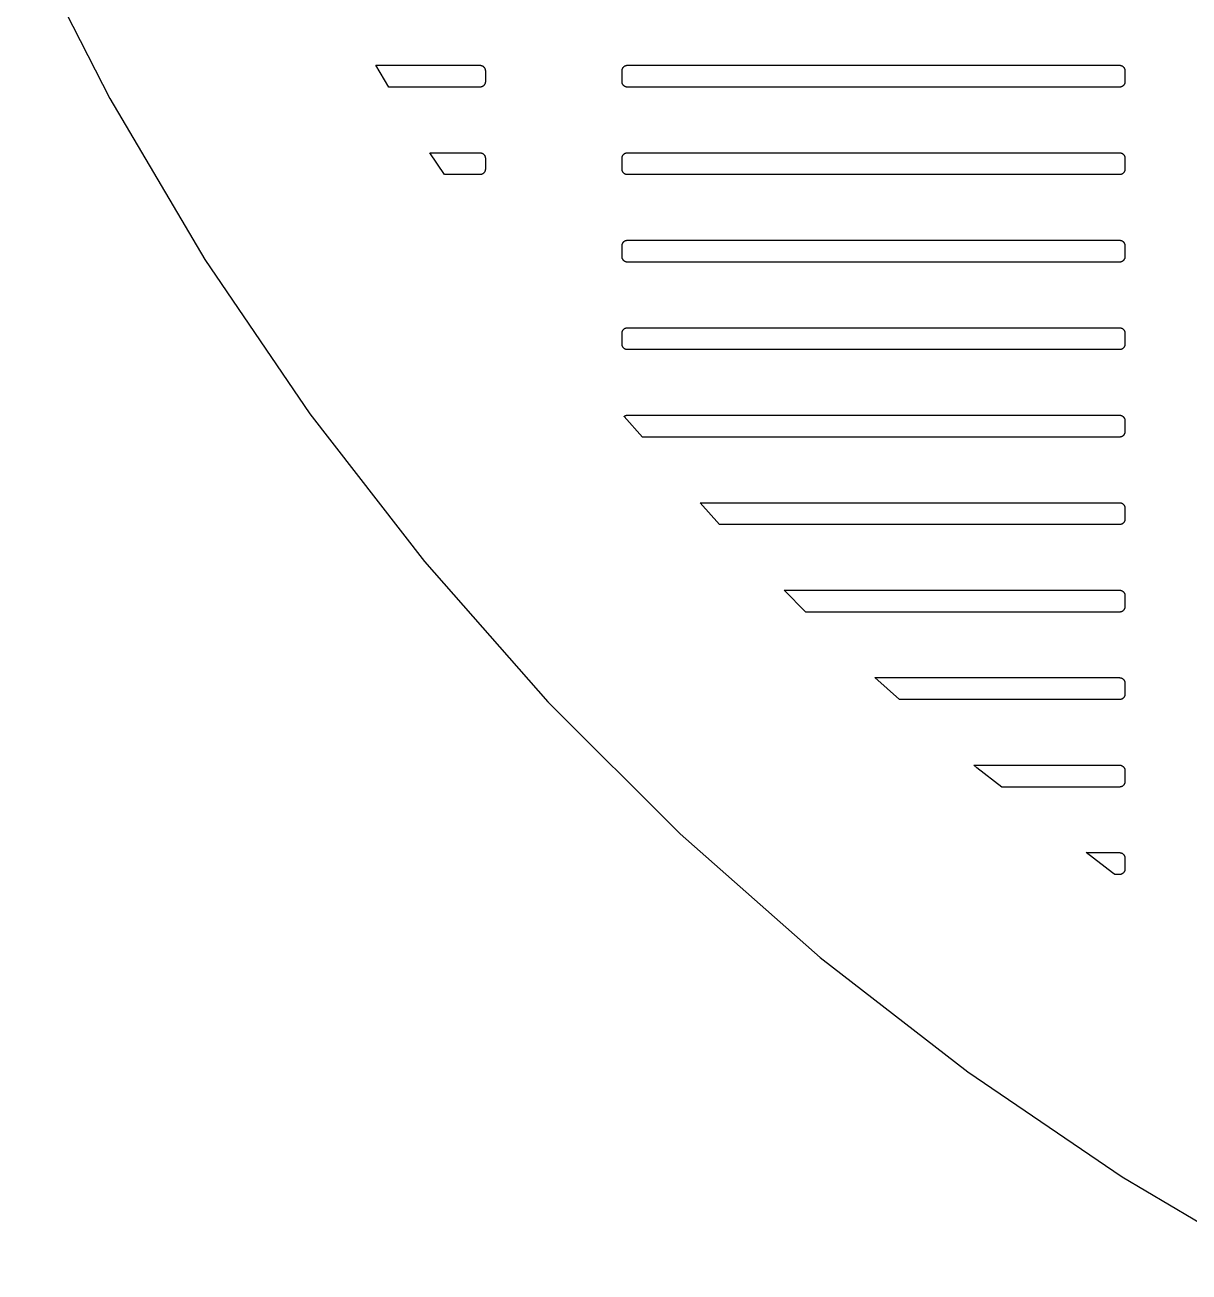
# Model space of a CAD drawing. Header units: metres. Extents: x -163 to 163, y -163 to 163.
# Drawn here: x -147.7 to -83.8, y -143 to -74.6 of the extents above; entities that cross this region are included whole.
import ezdxf

# ---------------------------------------------------------------- set-up
doc = ezdxf.new("R2010")
doc.units = ezdxf.units.M

msp = doc.modelspace()

# ---------------------------------------------------------------- linework, layer by layer
for p, q in [((-147.667, -69.4867), (-143.012, -78.6217)), ((-127.704, -77.9989), (-128.414, -76.799)), ((-128.414, -76.799), (-122.699, -76.799)), ((-122.699, -76.799), (-122.68, -76.7995)), ((-122.68, -76.7995), (-122.661, -76.8013)), ((-122.661, -76.8013), (-122.643, -76.8043)), ((-122.643, -76.8043), (-122.624, -76.8084)), ((-122.624, -76.8084), (-122.606, -76.8136)), ((-122.606, -76.8136), (-122.589, -76.82)), ((-122.589, -76.82), (-122.571, -76.8275)), ((-122.571, -76.8275), (-122.554, -76.8361)), ((-122.554, -76.8361), (-122.538, -76.8457)), ((-122.538, -76.8457), (-122.523, -76.8562)), ((-122.523, -76.8562), (-122.508, -76.8678)), ((-122.508, -76.8678), (-122.494, -76.8803)), ((-122.494, -76.8803), (-122.48, -76.8936)), ((-122.48, -76.8936), (-122.468, -76.9077)), ((-122.468, -76.9077), (-122.456, -76.9226)), ((-122.456, -76.9226), (-122.446, -76.9382)), ((-122.446, -76.9382), (-122.436, -76.9544)), ((-122.436, -76.9544), (-122.428, -76.9712)), ((-122.428, -76.9712), (-122.42, -76.9885)), ((-122.42, -76.9885), (-122.414, -77.0062)), ((-122.414, -77.0062), (-122.408, -77.0243)), ((-122.408, -77.0243), (-122.404, -77.0427)), ((-122.404, -77.0427), (-122.401, -77.0614)), ((-122.401, -77.0614), (-122.4, -77.0801)), ((-122.4, -77.0801), (-122.399, -77.099)), ((-122.399, -77.099), (-122.399, -77.6989)), ((-114.899, -77.099), (-114.898, -77.0801)), ((-114.899, -77.6989), (-114.899, -77.099)), ((-114.898, -77.0801), (-114.897, -77.0614)), ((-114.897, -77.0614), (-114.894, -77.0427)), ((-114.894, -77.0427), (-114.89, -77.0243)), ((-114.89, -77.0243), (-114.884, -77.0062)), ((-114.884, -77.0062), (-114.878, -76.9885)), ((-114.878, -76.9885), (-114.87, -76.9712)), ((-114.87, -76.9712), (-114.862, -76.9544)), ((-114.862, -76.9544), (-114.852, -76.9382)), ((-114.852, -76.9382), (-114.842, -76.9226)), ((-114.842, -76.9226), (-114.83, -76.9077)), ((-114.83, -76.9077), (-114.818, -76.8936)), ((-114.818, -76.8936), (-114.804, -76.8803)), ((-114.804, -76.8803), (-114.79, -76.8678)), ((-114.79, -76.8678), (-114.775, -76.8562)), ((-114.775, -76.8562), (-114.76, -76.8457)), ((-114.76, -76.8457), (-114.743, -76.8361)), ((-114.743, -76.8361), (-114.727, -76.8275)), ((-114.727, -76.8275), (-114.709, -76.82)), ((-114.709, -76.82), (-114.692, -76.8136)), ((-114.692, -76.8136), (-114.674, -76.8084)), ((-114.674, -76.8084), (-114.655, -76.8043)), ((-114.655, -76.8043), (-114.637, -76.8013)), ((-114.637, -76.8013), (-114.618, -76.7995)), ((-114.618, -76.7995), (-114.599, -76.799)), ((-114.599, -76.799), (-87.599, -76.799)), ((-87.599, -76.799), (-87.5801, -76.7995)), ((-87.5801, -76.7995), (-87.5614, -76.8013)), ((-87.5614, -76.8013), (-87.5427, -76.8043)), ((-87.5427, -76.8043), (-87.5243, -76.8084)), ((-87.5243, -76.8084), (-87.5062, -76.8136)), ((-87.5062, -76.8136), (-87.4885, -76.82)), ((-87.4885, -76.82), (-87.4712, -76.8275)), ((-87.4712, -76.8275), (-87.4544, -76.8361)), ((-87.4544, -76.8361), (-87.4382, -76.8457)), ((-87.4382, -76.8457), (-87.4226, -76.8562)), ((-87.4226, -76.8562), (-87.4077, -76.8678)), ((-87.4077, -76.8678), (-87.3936, -76.8803)), ((-87.3936, -76.8803), (-87.3803, -76.8936)), ((-87.3803, -76.8936), (-87.3678, -76.9077)), ((-87.3678, -76.9077), (-87.3562, -76.9226)), ((-87.3562, -76.9226), (-87.3457, -76.9382)), ((-87.3457, -76.9382), (-87.3361, -76.9544)), ((-87.3361, -76.9544), (-87.3275, -76.9712)), ((-87.3275, -76.9712), (-87.32, -76.9885)), ((-87.32, -76.9885), (-87.3136, -77.0062)), ((-87.3136, -77.0062), (-87.3084, -77.0243)), ((-87.3084, -77.0243), (-87.3043, -77.0427)), ((-87.3043, -77.0427), (-87.3013, -77.0614)), ((-87.3013, -77.0614), (-87.2995, -77.0801)), ((-87.2995, -77.0801), (-87.299, -77.099)), ((-87.299, -77.099), (-87.299, -77.6989)), ((-122.699, -77.9989), (-127.704, -77.9989)), ((-122.68, -77.9984), (-122.699, -77.9989)), ((-122.661, -77.9966), (-122.68, -77.9984)), ((-122.643, -77.9936), (-122.661, -77.9966)), ((-122.624, -77.9895), (-122.643, -77.9936)), ((-122.606, -77.9843), (-122.624, -77.9895)), ((-122.589, -77.9779), (-122.606, -77.9843)), ((-122.571, -77.9704), (-122.589, -77.9779)), ((-122.554, -77.9618), (-122.571, -77.9704)), ((-122.538, -77.9522), (-122.554, -77.9618)), ((-122.523, -77.9417), (-122.538, -77.9522)), ((-122.508, -77.9301), (-122.523, -77.9417)), ((-122.494, -77.9176), (-122.508, -77.9301)), ((-122.48, -77.9043), (-122.494, -77.9176)), ((-122.468, -77.8902), (-122.48, -77.9043)), ((-122.456, -77.8753), (-122.468, -77.8902)), ((-122.446, -77.8597), (-122.456, -77.8753)), ((-122.436, -77.8435), (-122.446, -77.8597)), ((-122.428, -77.8267), (-122.436, -77.8435)), ((-122.42, -77.8094), (-122.428, -77.8267)), ((-122.414, -77.7917), (-122.42, -77.8094)), ((-122.408, -77.7736), (-122.414, -77.7917)), ((-122.404, -77.7552), (-122.408, -77.7736)), ((-122.401, -77.7365), (-122.404, -77.7552)), ((-122.4, -77.7178), (-122.401, -77.7365)), ((-122.399, -77.6989), (-122.4, -77.7178)), ((-114.898, -77.7178), (-114.899, -77.6989)), ((-114.897, -77.7365), (-114.898, -77.7178)), ((-114.894, -77.7552), (-114.897, -77.7365)), ((-114.89, -77.7736), (-114.894, -77.7552)), ((-114.884, -77.7917), (-114.89, -77.7736)), ((-114.878, -77.8094), (-114.884, -77.7917)), ((-114.87, -77.8267), (-114.878, -77.8094)), ((-114.862, -77.8435), (-114.87, -77.8267)), ((-114.852, -77.8597), (-114.862, -77.8435)), ((-114.842, -77.8753), (-114.852, -77.8597)), ((-114.83, -77.8902), (-114.842, -77.8753)), ((-114.818, -77.9043), (-114.83, -77.8902)), ((-114.804, -77.9176), (-114.818, -77.9043)), ((-114.79, -77.9301), (-114.804, -77.9176)), ((-114.775, -77.9417), (-114.79, -77.9301)), ((-114.76, -77.9522), (-114.775, -77.9417)), ((-114.743, -77.9618), (-114.76, -77.9522)), ((-114.727, -77.9704), (-114.743, -77.9618)), ((-114.709, -77.9779), (-114.727, -77.9704)), ((-114.692, -77.9843), (-114.709, -77.9779)), ((-114.674, -77.9895), (-114.692, -77.9843)), ((-114.655, -77.9936), (-114.674, -77.9895)), ((-114.637, -77.9966), (-114.655, -77.9936)), ((-114.618, -77.9984), (-114.637, -77.9966)), ((-114.599, -77.9989), (-114.618, -77.9984)), ((-87.599, -77.9989), (-114.599, -77.9989)), ((-87.5801, -77.9984), (-87.599, -77.9989)), ((-87.5614, -77.9966), (-87.5801, -77.9984)), ((-87.5427, -77.9936), (-87.5614, -77.9966)), ((-87.5243, -77.9895), (-87.5427, -77.9936)), ((-87.5062, -77.9843), (-87.5243, -77.9895)), ((-87.4885, -77.9779), (-87.5062, -77.9843)), ((-87.4712, -77.9704), (-87.4885, -77.9779)), ((-87.4544, -77.9618), (-87.4712, -77.9704)), ((-87.4382, -77.9522), (-87.4544, -77.9618)), ((-87.4226, -77.9417), (-87.4382, -77.9522)), ((-87.4077, -77.9301), (-87.4226, -77.9417)), ((-87.3936, -77.9176), (-87.4077, -77.9301)), ((-87.3803, -77.9043), (-87.3936, -77.9176)), ((-87.3678, -77.8902), (-87.3803, -77.9043)), ((-87.3562, -77.8753), (-87.3678, -77.8902)), ((-87.3457, -77.8597), (-87.3562, -77.8753)), ((-87.3361, -77.8435), (-87.3457, -77.8597)), ((-87.3275, -77.8267), (-87.3361, -77.8435)), ((-87.32, -77.8094), (-87.3275, -77.8267)), ((-87.3136, -77.7917), (-87.32, -77.8094)), ((-87.3084, -77.7736), (-87.3136, -77.7917)), ((-87.3043, -77.7552), (-87.3084, -77.7736)), ((-87.3013, -77.7365), (-87.3043, -77.7552)), ((-87.2995, -77.7178), (-87.3013, -77.7365)), ((-87.299, -77.6989), (-87.2995, -77.7178)), ((-143.012, -78.6217), (-137.793, -87.4464)), ((-124.637, -82.799), (-125.453, -81.599)), ((-125.453, -81.599), (-122.699, -81.599)), ((-122.699, -81.599), (-122.68, -81.5995)), ((-122.68, -81.5995), (-122.661, -81.6013)), ((-122.661, -81.6013), (-122.643, -81.6043)), ((-122.643, -81.6043), (-122.624, -81.6084)), ((-122.624, -81.6084), (-122.606, -81.6136)), ((-122.606, -81.6136), (-122.589, -81.62)), ((-122.589, -81.62), (-122.571, -81.6275)), ((-122.571, -81.6275), (-122.554, -81.6361)), ((-122.554, -81.6361), (-122.538, -81.6456)), ((-122.538, -81.6456), (-122.523, -81.6562)), ((-122.523, -81.6562), (-122.508, -81.6678)), ((-122.508, -81.6678), (-122.494, -81.6803)), ((-122.494, -81.6803), (-122.48, -81.6936)), ((-122.48, -81.6936), (-122.468, -81.7077)), ((-122.468, -81.7077), (-122.456, -81.7226)), ((-122.456, -81.7226), (-122.446, -81.7382)), ((-122.446, -81.7382), (-122.436, -81.7544)), ((-122.436, -81.7544), (-122.428, -81.7712)), ((-122.428, -81.7712), (-122.42, -81.7885)), ((-122.42, -81.7885), (-122.414, -81.8062)), ((-122.414, -81.8062), (-122.408, -81.8243)), ((-122.408, -81.8243), (-122.404, -81.8427)), ((-122.404, -81.8427), (-122.401, -81.8613)), ((-122.401, -81.8613), (-122.4, -81.8801)), ((-122.4, -81.8801), (-122.399, -81.899)), ((-122.399, -81.899), (-122.399, -82.4989)), ((-114.899, -81.899), (-114.898, -81.8801)), ((-114.899, -82.4989), (-114.899, -81.899)), ((-114.898, -81.8801), (-114.897, -81.8613)), ((-114.897, -81.8613), (-114.894, -81.8427)), ((-114.894, -81.8427), (-114.89, -81.8243)), ((-114.89, -81.8243), (-114.884, -81.8062)), ((-114.884, -81.8062), (-114.878, -81.7885)), ((-114.878, -81.7885), (-114.87, -81.7712)), ((-114.87, -81.7712), (-114.862, -81.7544)), ((-114.862, -81.7544), (-114.852, -81.7382)), ((-114.852, -81.7382), (-114.842, -81.7226)), ((-114.842, -81.7226), (-114.83, -81.7077)), ((-114.83, -81.7077), (-114.818, -81.6936)), ((-114.818, -81.6936), (-114.804, -81.6803)), ((-114.804, -81.6803), (-114.79, -81.6678)), ((-114.79, -81.6678), (-114.775, -81.6562)), ((-114.775, -81.6562), (-114.76, -81.6456)), ((-114.76, -81.6456), (-114.743, -81.6361)), ((-114.743, -81.6361), (-114.727, -81.6275)), ((-114.727, -81.6275), (-114.709, -81.62)), ((-114.709, -81.62), (-114.692, -81.6136)), ((-114.692, -81.6136), (-114.674, -81.6084)), ((-114.674, -81.6084), (-114.655, -81.6043)), ((-114.655, -81.6043), (-114.637, -81.6013)), ((-114.637, -81.6013), (-114.618, -81.5995)), ((-114.618, -81.5995), (-114.599, -81.599)), ((-114.599, -81.599), (-87.599, -81.599)), ((-87.599, -81.599), (-87.5801, -81.5995)), ((-87.5801, -81.5995), (-87.5614, -81.6013)), ((-87.5614, -81.6013), (-87.5427, -81.6043)), ((-87.5427, -81.6043), (-87.5243, -81.6084)), ((-87.5243, -81.6084), (-87.5062, -81.6136)), ((-87.5062, -81.6136), (-87.4885, -81.62)), ((-87.4885, -81.62), (-87.4712, -81.6275)), ((-87.4712, -81.6275), (-87.4544, -81.6361)), ((-87.4544, -81.6361), (-87.4382, -81.6456)), ((-87.4382, -81.6456), (-87.4226, -81.6562)), ((-87.4226, -81.6562), (-87.4077, -81.6678)), ((-87.4077, -81.6678), (-87.3936, -81.6803)), ((-87.3936, -81.6803), (-87.3803, -81.6936)), ((-87.3803, -81.6936), (-87.3678, -81.7077)), ((-87.3678, -81.7077), (-87.3562, -81.7226)), ((-87.3562, -81.7226), (-87.3457, -81.7382)), ((-87.3457, -81.7382), (-87.3361, -81.7544)), ((-87.3361, -81.7544), (-87.3275, -81.7712)), ((-87.3275, -81.7712), (-87.32, -81.7885)), ((-87.32, -81.7885), (-87.3136, -81.8062)), ((-87.3136, -81.8062), (-87.3084, -81.8243)), ((-87.3084, -81.8243), (-87.3043, -81.8427)), ((-87.3043, -81.8427), (-87.3013, -81.8613)), ((-87.3013, -81.8613), (-87.2995, -81.8801)), ((-87.2995, -81.8801), (-87.299, -81.899)), ((-87.299, -81.899), (-87.299, -82.4989)), ((-122.643, -82.7936), (-122.661, -82.7966)), ((-122.624, -82.7895), (-122.643, -82.7936)), ((-122.606, -82.7843), (-122.624, -82.7895)), ((-122.589, -82.7779), (-122.606, -82.7843)), ((-122.571, -82.7704), (-122.589, -82.7779)), ((-122.554, -82.7618), (-122.571, -82.7704)), ((-122.538, -82.7522), (-122.554, -82.7618)), ((-122.523, -82.7417), (-122.538, -82.7522)), ((-122.508, -82.7301), (-122.523, -82.7417)), ((-122.494, -82.7176), (-122.508, -82.7301)), ((-122.48, -82.7043), (-122.494, -82.7176)), ((-122.468, -82.6902), (-122.48, -82.7043)), ((-122.456, -82.6753), (-122.468, -82.6902)), ((-122.446, -82.6597), (-122.456, -82.6753)), ((-122.436, -82.6435), (-122.446, -82.6597)), ((-122.428, -82.6267), (-122.436, -82.6435)), ((-122.42, -82.6094), (-122.428, -82.6267)), ((-122.414, -82.5917), (-122.42, -82.6094)), ((-122.408, -82.5736), (-122.414, -82.5917)), ((-122.404, -82.5552), (-122.408, -82.5736)), ((-122.401, -82.5365), (-122.404, -82.5552)), ((-122.4, -82.5178), (-122.401, -82.5365)), ((-122.399, -82.4989), (-122.4, -82.5178)), ((-114.898, -82.5178), (-114.899, -82.4989)), ((-114.897, -82.5365), (-114.898, -82.5178)), ((-114.894, -82.5552), (-114.897, -82.5365)), ((-114.89, -82.5736), (-114.894, -82.5552)), ((-114.884, -82.5917), (-114.89, -82.5736)), ((-114.878, -82.6094), (-114.884, -82.5917)), ((-114.87, -82.6267), (-114.878, -82.6094)), ((-114.862, -82.6435), (-114.87, -82.6267)), ((-114.852, -82.6597), (-114.862, -82.6435)), ((-114.842, -82.6753), (-114.852, -82.6597)), ((-114.83, -82.6902), (-114.842, -82.6753)), ((-114.818, -82.7043), (-114.83, -82.6902)), ((-114.804, -82.7176), (-114.818, -82.7043)), ((-114.79, -82.7301), (-114.804, -82.7176)), ((-114.775, -82.7417), (-114.79, -82.7301)), ((-114.76, -82.7522), (-114.775, -82.7417)), ((-114.743, -82.7618), (-114.76, -82.7522)), ((-114.727, -82.7704), (-114.743, -82.7618)), ((-114.709, -82.7779), (-114.727, -82.7704)), ((-114.692, -82.7843), (-114.709, -82.7779)), ((-114.674, -82.7895), (-114.692, -82.7843)), ((-114.655, -82.7936), (-114.674, -82.7895)), ((-114.637, -82.7966), (-114.655, -82.7936)), ((-87.5427, -82.7936), (-87.5614, -82.7966)), ((-87.5243, -82.7895), (-87.5427, -82.7936)), ((-87.5062, -82.7843), (-87.5243, -82.7895)), ((-87.4885, -82.7779), (-87.5062, -82.7843)), ((-87.4712, -82.7704), (-87.4885, -82.7779)), ((-87.4544, -82.7618), (-87.4712, -82.7704)), ((-87.4382, -82.7522), (-87.4544, -82.7618)), ((-87.4226, -82.7417), (-87.4382, -82.7522)), ((-87.4077, -82.7301), (-87.4226, -82.7417)), ((-87.3936, -82.7176), (-87.4077, -82.7301)), ((-87.3803, -82.7043), (-87.3936, -82.7176)), ((-87.3678, -82.6902), (-87.3803, -82.7043)), ((-87.3562, -82.6753), (-87.3678, -82.6902)), ((-87.3457, -82.6597), (-87.3562, -82.6753)), ((-87.3361, -82.6435), (-87.3457, -82.6597)), ((-87.3275, -82.6267), (-87.3361, -82.6435)), ((-87.32, -82.6094), (-87.3275, -82.6267)), ((-87.3136, -82.5917), (-87.32, -82.6094)), ((-87.3084, -82.5736), (-87.3136, -82.5917)), ((-87.3043, -82.5552), (-87.3084, -82.5736)), ((-87.3013, -82.5365), (-87.3043, -82.5552)), ((-87.2995, -82.5178), (-87.3013, -82.5365)), ((-87.299, -82.4989), (-87.2995, -82.5178)), ((-122.699, -82.799), (-124.637, -82.799)), ((-122.68, -82.7984), (-122.699, -82.799)), ((-122.661, -82.7966), (-122.68, -82.7984)), ((-114.618, -82.7984), (-114.637, -82.7966)), ((-114.599, -82.799), (-114.618, -82.7984)), ((-87.599, -82.799), (-114.599, -82.799)), ((-87.5801, -82.7984), (-87.599, -82.799)), ((-87.5614, -82.7966), (-87.5801, -82.7984)), ((-114.899, -86.6989), (-114.898, -86.6801)), ((-114.899, -87.299), (-114.899, -86.6989)), ((-114.898, -86.6801), (-114.897, -86.6613)), ((-114.897, -86.6613), (-114.894, -86.6427)), ((-114.894, -86.6427), (-114.89, -86.6243)), ((-114.89, -86.6243), (-114.884, -86.6062)), ((-114.884, -86.6062), (-114.878, -86.5885)), ((-114.878, -86.5885), (-114.87, -86.5712)), ((-114.87, -86.5712), (-114.862, -86.5544)), ((-114.862, -86.5544), (-114.852, -86.5382)), ((-114.852, -86.5382), (-114.842, -86.5226)), ((-114.842, -86.5226), (-114.83, -86.5077)), ((-114.83, -86.5077), (-114.818, -86.4936)), ((-114.818, -86.4936), (-114.804, -86.4803)), ((-114.804, -86.4803), (-114.79, -86.4678)), ((-114.79, -86.4678), (-114.775, -86.4563)), ((-114.775, -86.4563), (-114.76, -86.4456)), ((-114.76, -86.4456), (-114.743, -86.4361)), ((-114.743, -86.4361), (-114.727, -86.4275)), ((-114.727, -86.4275), (-114.709, -86.42)), ((-114.709, -86.42), (-114.692, -86.4136)), ((-114.692, -86.4136), (-114.674, -86.4084)), ((-114.674, -86.4084), (-114.655, -86.4043)), ((-114.655, -86.4043), (-114.637, -86.4013)), ((-114.637, -86.4013), (-114.618, -86.3995)), ((-114.618, -86.3995), (-114.599, -86.399)), ((-114.599, -86.399), (-87.599, -86.399)), ((-87.599, -86.399), (-87.5801, -86.3995)), ((-87.5801, -86.3995), (-87.5614, -86.4013)), ((-87.5614, -86.4013), (-87.5427, -86.4043)), ((-87.5427, -86.4043), (-87.5243, -86.4084)), ((-87.5243, -86.4084), (-87.5062, -86.4136)), ((-87.5062, -86.4136), (-87.4885, -86.42)), ((-87.4885, -86.42), (-87.4712, -86.4275)), ((-87.4712, -86.4275), (-87.4544, -86.4361)), ((-87.4544, -86.4361), (-87.4382, -86.4456)), ((-87.4382, -86.4456), (-87.4226, -86.4563)), ((-87.4226, -86.4563), (-87.4077, -86.4678)), ((-87.4077, -86.4678), (-87.3936, -86.4803)), ((-87.3936, -86.4803), (-87.3803, -86.4936)), ((-87.3803, -86.4936), (-87.3678, -86.5077)), ((-87.3678, -86.5077), (-87.3562, -86.5226)), ((-87.3562, -86.5226), (-87.3457, -86.5382)), ((-87.3457, -86.5382), (-87.3361, -86.5544)), ((-87.3361, -86.5544), (-87.3275, -86.5712)), ((-87.3275, -86.5712), (-87.32, -86.5885)), ((-87.32, -86.5885), (-87.3136, -86.6062)), ((-87.3136, -86.6062), (-87.3084, -86.6243)), ((-87.3084, -86.6243), (-87.3043, -86.6427)), ((-87.3043, -86.6427), (-87.3013, -86.6613)), ((-87.3013, -86.6613), (-87.2995, -86.6801)), ((-87.2995, -86.6801), (-87.299, -86.6989)), ((-87.299, -86.6989), (-87.299, -87.299)), ((-137.793, -87.4464), (-132.031, -95.9259)), ((-114.898, -87.3178), (-114.899, -87.299)), ((-114.897, -87.3365), (-114.898, -87.3178)), ((-114.894, -87.3552), (-114.897, -87.3365)), ((-114.89, -87.3736), (-114.894, -87.3552)), ((-114.884, -87.3916), (-114.89, -87.3736)), ((-114.878, -87.4094), (-114.884, -87.3916)), ((-114.87, -87.4267), (-114.878, -87.4094)), ((-114.862, -87.4435), (-114.87, -87.4267)), ((-114.852, -87.4597), (-114.862, -87.4435)), ((-114.842, -87.4753), (-114.852, -87.4597)), ((-114.83, -87.4902), (-114.842, -87.4753)), ((-114.818, -87.5043), (-114.83, -87.4902)), ((-114.804, -87.5176), (-114.818, -87.5043)), ((-114.79, -87.5301), (-114.804, -87.5176)), ((-114.775, -87.5417), (-114.79, -87.5301)), ((-114.76, -87.5522), (-114.775, -87.5417)), ((-114.743, -87.5618), (-114.76, -87.5522)), ((-114.727, -87.5704), (-114.743, -87.5618)), ((-114.709, -87.5779), (-114.727, -87.5704)), ((-114.692, -87.5843), (-114.709, -87.5779)), ((-114.674, -87.5895), (-114.692, -87.5843)), ((-87.5062, -87.5843), (-87.5243, -87.5895)), ((-87.4885, -87.5779), (-87.5062, -87.5843)), ((-87.4712, -87.5704), (-87.4885, -87.5779)), ((-87.4544, -87.5618), (-87.4712, -87.5704)), ((-87.4382, -87.5522), (-87.4544, -87.5618)), ((-87.4226, -87.5417), (-87.4382, -87.5522)), ((-87.4077, -87.5301), (-87.4226, -87.5417)), ((-87.3936, -87.5176), (-87.4077, -87.5301)), ((-87.3803, -87.5043), (-87.3936, -87.5176)), ((-87.3678, -87.4902), (-87.3803, -87.5043)), ((-87.3562, -87.4753), (-87.3678, -87.4902)), ((-87.3457, -87.4597), (-87.3562, -87.4753)), ((-87.3361, -87.4435), (-87.3457, -87.4597)), ((-87.3275, -87.4267), (-87.3361, -87.4435)), ((-87.32, -87.4094), (-87.3275, -87.4267)), ((-87.3136, -87.3916), (-87.32, -87.4094)), ((-87.3084, -87.3736), (-87.3136, -87.3916)), ((-87.3043, -87.3552), (-87.3084, -87.3736)), ((-87.3013, -87.3365), (-87.3043, -87.3552)), ((-87.2995, -87.3178), (-87.3013, -87.3365)), ((-87.299, -87.299), (-87.2995, -87.3178)), ((-114.655, -87.5936), (-114.674, -87.5895)), ((-114.637, -87.5966), (-114.655, -87.5936)), ((-114.618, -87.5984), (-114.637, -87.5966)), ((-114.599, -87.599), (-114.618, -87.5984)), ((-87.599, -87.599), (-114.599, -87.599)), ((-87.5801, -87.5984), (-87.599, -87.599)), ((-87.5614, -87.5966), (-87.5801, -87.5984)), ((-87.5427, -87.5936), (-87.5614, -87.5966)), ((-87.5243, -87.5895), (-87.5427, -87.5936)), ((-114.899, -91.4989), (-114.898, -91.4801)), ((-114.899, -92.099), (-114.899, -91.4989)), ((-114.898, -91.4801), (-114.897, -91.4613)), ((-114.897, -91.4613), (-114.894, -91.4427)), ((-114.894, -91.4427), (-114.89, -91.4243)), ((-114.89, -91.4243), (-114.884, -91.4062)), ((-114.884, -91.4062), (-114.878, -91.3885)), ((-114.878, -91.3885), (-114.87, -91.3712)), ((-114.87, -91.3712), (-114.862, -91.3544)), ((-114.862, -91.3544), (-114.852, -91.3382)), ((-114.852, -91.3382), (-114.842, -91.3226)), ((-114.842, -91.3226), (-114.83, -91.3077)), ((-114.83, -91.3077), (-114.818, -91.2936)), ((-114.818, -91.2936), (-114.804, -91.2803)), ((-114.804, -91.2803), (-114.79, -91.2678)), ((-114.79, -91.2678), (-114.775, -91.2562)), ((-114.775, -91.2562), (-114.76, -91.2457)), ((-114.76, -91.2457), (-114.743, -91.2361)), ((-114.743, -91.2361), (-114.727, -91.2275)), ((-114.727, -91.2275), (-114.709, -91.22)), ((-114.709, -91.22), (-114.692, -91.2136)), ((-114.692, -91.2136), (-114.674, -91.2084)), ((-114.674, -91.2084), (-114.655, -91.2043)), ((-114.655, -91.2043), (-114.637, -91.2013)), ((-114.637, -91.2013), (-114.618, -91.1995)), ((-114.618, -91.1995), (-114.599, -91.1989)), ((-114.599, -91.1989), (-87.599, -91.1989)), ((-87.599, -91.1989), (-87.5801, -91.1995)), ((-87.5801, -91.1995), (-87.5614, -91.2013)), ((-87.5614, -91.2013), (-87.5427, -91.2043)), ((-87.5427, -91.2043), (-87.5243, -91.2084)), ((-87.5243, -91.2084), (-87.5062, -91.2136)), ((-87.5062, -91.2136), (-87.4885, -91.22)), ((-87.4885, -91.22), (-87.4712, -91.2275)), ((-87.4712, -91.2275), (-87.4544, -91.2361)), ((-87.4544, -91.2361), (-87.4382, -91.2457)), ((-87.4382, -91.2457), (-87.4226, -91.2562)), ((-87.4226, -91.2562), (-87.4077, -91.2678)), ((-87.4077, -91.2678), (-87.3936, -91.2803)), ((-87.3936, -91.2803), (-87.3803, -91.2936)), ((-87.3803, -91.2936), (-87.3678, -91.3077)), ((-87.3678, -91.3077), (-87.3562, -91.3226)), ((-87.3562, -91.3226), (-87.3457, -91.3382)), ((-87.3457, -91.3382), (-87.3361, -91.3544)), ((-87.3361, -91.3544), (-87.3275, -91.3712)), ((-87.3275, -91.3712), (-87.32, -91.3885)), ((-87.32, -91.3885), (-87.3136, -91.4062)), ((-87.3136, -91.4062), (-87.3084, -91.4243)), ((-87.3084, -91.4243), (-87.3043, -91.4427)), ((-87.3043, -91.4427), (-87.3013, -91.4613)), ((-87.3013, -91.4613), (-87.2995, -91.4801)), ((-87.2995, -91.4801), (-87.299, -91.4989)), ((-87.299, -91.4989), (-87.299, -92.099)), ((-114.898, -92.1178), (-114.899, -92.099)), ((-114.897, -92.1366), (-114.898, -92.1178)), ((-114.894, -92.1552), (-114.897, -92.1366)), ((-114.89, -92.1736), (-114.894, -92.1552)), ((-114.884, -92.1917), (-114.89, -92.1736)), ((-114.878, -92.2094), (-114.884, -92.1917)), ((-114.87, -92.2267), (-114.878, -92.2094)), ((-114.862, -92.2435), (-114.87, -92.2267)), ((-114.852, -92.2597), (-114.862, -92.2435)), ((-114.842, -92.2753), (-114.852, -92.2597)), ((-114.83, -92.2902), (-114.842, -92.2753)), ((-114.818, -92.3043), (-114.83, -92.2902)), ((-114.804, -92.3176), (-114.818, -92.3043)), ((-114.79, -92.3301), (-114.804, -92.3176)), ((-114.775, -92.3417), (-114.79, -92.3301)), ((-114.76, -92.3522), (-114.775, -92.3417)), ((-114.743, -92.3618), (-114.76, -92.3522)), ((-114.727, -92.3704), (-114.743, -92.3618)), ((-114.709, -92.3779), (-114.727, -92.3704)), ((-87.4712, -92.3704), (-87.4885, -92.3779)), ((-87.4544, -92.3618), (-87.4712, -92.3704)), ((-87.4382, -92.3522), (-87.4544, -92.3618)), ((-87.4226, -92.3417), (-87.4382, -92.3522)), ((-87.4077, -92.3301), (-87.4226, -92.3417)), ((-87.3936, -92.3176), (-87.4077, -92.3301)), ((-87.3803, -92.3043), (-87.3936, -92.3176)), ((-87.3678, -92.2902), (-87.3803, -92.3043)), ((-87.3562, -92.2753), (-87.3678, -92.2902)), ((-87.3457, -92.2597), (-87.3562, -92.2753)), ((-87.3361, -92.2435), (-87.3457, -92.2597)), ((-87.3275, -92.2267), (-87.3361, -92.2435)), ((-87.32, -92.2094), (-87.3275, -92.2267)), ((-87.3136, -92.1917), (-87.32, -92.2094)), ((-87.3084, -92.1736), (-87.3136, -92.1917)), ((-87.3043, -92.1552), (-87.3084, -92.1736)), ((-87.3013, -92.1366), (-87.3043, -92.1552)), ((-87.2995, -92.1178), (-87.3013, -92.1366)), ((-87.299, -92.099), (-87.2995, -92.1178)), ((-114.692, -92.3843), (-114.709, -92.3779)), ((-114.674, -92.3895), (-114.692, -92.3843)), ((-114.655, -92.3936), (-114.674, -92.3895)), ((-114.637, -92.3966), (-114.655, -92.3936)), ((-114.618, -92.3984), (-114.637, -92.3966)), ((-114.599, -92.399), (-114.618, -92.3984)), ((-87.599, -92.399), (-114.599, -92.399)), ((-87.5801, -92.3984), (-87.599, -92.399)), ((-87.5614, -92.3966), (-87.5801, -92.3984)), ((-87.5427, -92.3936), (-87.5614, -92.3966)), ((-87.5243, -92.3895), (-87.5427, -92.3936)), ((-87.5062, -92.3843), (-87.5243, -92.3895)), ((-87.4885, -92.3779), (-87.5062, -92.3843)), ((-132.031, -95.9259), (-125.747, -104.027)), ((-114.781, -96.061), (-114.775, -96.0562)), ((-113.778, -97.1989), (-114.781, -96.061)), ((-114.775, -96.0562), (-114.76, -96.0457)), ((-114.76, -96.0457), (-114.743, -96.0361)), ((-114.743, -96.0361), (-114.727, -96.0275)), ((-114.727, -96.0275), (-114.709, -96.02)), ((-114.709, -96.02), (-114.692, -96.0136)), ((-114.692, -96.0136), (-114.674, -96.0084)), ((-114.674, -96.0084), (-114.655, -96.0043)), ((-114.655, -96.0043), (-114.637, -96.0013)), ((-114.637, -96.0013), (-114.618, -95.9995)), ((-114.618, -95.9995), (-114.599, -95.9989)), ((-114.599, -95.9989), (-87.599, -95.9989)), ((-87.599, -95.9989), (-87.5801, -95.9995)), ((-87.5801, -95.9995), (-87.5614, -96.0013)), ((-87.5614, -96.0013), (-87.5427, -96.0043)), ((-87.5427, -96.0043), (-87.5243, -96.0084)), ((-87.5243, -96.0084), (-87.5062, -96.0136)), ((-87.5062, -96.0136), (-87.4885, -96.02)), ((-87.4885, -96.02), (-87.4712, -96.0275)), ((-87.4712, -96.0275), (-87.4544, -96.0361)), ((-87.4544, -96.0361), (-87.4382, -96.0457)), ((-87.4382, -96.0457), (-87.4226, -96.0562)), ((-87.4226, -96.0562), (-87.4077, -96.0678)), ((-87.4077, -96.0678), (-87.3936, -96.0803)), ((-87.3936, -96.0803), (-87.3803, -96.0936)), ((-87.3803, -96.0936), (-87.3678, -96.1077)), ((-87.3678, -96.1077), (-87.3562, -96.1226)), ((-87.3562, -96.1226), (-87.3457, -96.1382)), ((-87.3457, -96.1382), (-87.3361, -96.1544)), ((-87.3361, -96.1544), (-87.3275, -96.1712)), ((-87.3275, -96.1712), (-87.32, -96.1885)), ((-87.32, -96.1885), (-87.3136, -96.2063)), ((-87.3136, -96.2063), (-87.3084, -96.2243)), ((-87.3084, -96.2243), (-87.3043, -96.2427)), ((-87.3043, -96.2427), (-87.3013, -96.2614)), ((-87.3013, -96.2614), (-87.2995, -96.2801)), ((-87.2995, -96.2801), (-87.299, -96.299)), ((-87.299, -96.299), (-87.299, -96.899)), ((-87.4544, -97.1618), (-87.4712, -97.1704)), ((-87.4382, -97.1523), (-87.4544, -97.1618)), ((-87.4226, -97.1416), (-87.4382, -97.1523)), ((-87.4077, -97.1301), (-87.4226, -97.1416)), ((-87.3936, -97.1176), (-87.4077, -97.1301)), ((-87.3803, -97.1043), (-87.3936, -97.1176)), ((-87.3678, -97.0902), (-87.3803, -97.1043)), ((-87.3562, -97.0753), (-87.3678, -97.0902)), ((-87.3457, -97.0597), (-87.3562, -97.0753)), ((-87.3361, -97.0435), (-87.3457, -97.0597)), ((-87.3275, -97.0267), (-87.3361, -97.0435)), ((-87.32, -97.0094), (-87.3275, -97.0267)), ((-87.3136, -96.9917), (-87.32, -97.0094)), ((-87.3084, -96.9736), (-87.3136, -96.9917)), ((-87.3043, -96.9552), (-87.3084, -96.9736)), ((-87.3013, -96.9366), (-87.3043, -96.9552)), ((-87.2995, -96.9178), (-87.3013, -96.9366)), ((-87.299, -96.899), (-87.2995, -96.9178)), ((-87.599, -97.1989), (-113.778, -97.1989)), ((-87.5801, -97.1984), (-87.599, -97.1989)), ((-87.5614, -97.1966), (-87.5801, -97.1984)), ((-87.5427, -97.1936), (-87.5614, -97.1966)), ((-87.5243, -97.1895), (-87.5427, -97.1936)), ((-87.5062, -97.1843), (-87.5243, -97.1895)), ((-87.4885, -97.1779), (-87.5062, -97.1843)), ((-87.4712, -97.1704), (-87.4885, -97.1779)), ((-109.546, -101.999), (-110.604, -100.799)), ((-110.604, -100.799), (-87.599, -100.799)), ((-87.599, -100.799), (-87.5801, -100.8)), ((-87.5801, -100.8), (-87.5614, -100.801)), ((-87.5614, -100.801), (-87.5427, -100.804)), ((-87.5427, -100.804), (-87.5243, -100.808)), ((-87.5243, -100.808), (-87.5062, -100.814)), ((-87.5062, -100.814), (-87.4885, -100.82)), ((-87.4885, -100.82), (-87.4712, -100.827)), ((-87.4712, -100.827), (-87.4544, -100.836)), ((-87.4544, -100.836), (-87.4382, -100.846)), ((-87.4382, -100.846), (-87.4226, -100.856)), ((-87.4226, -100.856), (-87.4077, -100.868)), ((-87.4077, -100.868), (-87.3936, -100.88)), ((-87.3936, -100.88), (-87.3803, -100.894)), ((-87.3803, -100.894), (-87.3678, -100.908)), ((-87.3678, -100.908), (-87.3562, -100.923)), ((-87.3562, -100.923), (-87.3457, -100.938)), ((-87.3457, -100.938), (-87.3361, -100.954)), ((-87.3361, -100.954), (-87.3275, -100.971)), ((-87.3275, -100.971), (-87.32, -100.989)), ((-87.32, -100.989), (-87.3136, -101.006)), ((-87.3136, -101.006), (-87.3084, -101.024)), ((-87.3084, -101.024), (-87.3043, -101.043)), ((-87.3043, -101.043), (-87.3013, -101.061)), ((-87.3013, -101.061), (-87.2995, -101.08)), ((-87.2995, -101.08), (-87.299, -101.099)), ((-87.299, -101.099), (-87.299, -101.699)), ((-87.4382, -101.952), (-87.4544, -101.962)), ((-87.4226, -101.942), (-87.4382, -101.952)), ((-87.4077, -101.93), (-87.4226, -101.942)), ((-87.3936, -101.918), (-87.4077, -101.93)), ((-87.3803, -101.904), (-87.3936, -101.918)), ((-87.3678, -101.89), (-87.3803, -101.904)), ((-87.3562, -101.875), (-87.3678, -101.89)), ((-87.3457, -101.86), (-87.3562, -101.875)), ((-87.3361, -101.843), (-87.3457, -101.86)), ((-87.3275, -101.827), (-87.3361, -101.843)), ((-87.32, -101.809), (-87.3275, -101.827)), ((-87.3136, -101.792), (-87.32, -101.809)), ((-87.3084, -101.774), (-87.3136, -101.792)), ((-87.3043, -101.755), (-87.3084, -101.774)), ((-87.3013, -101.737), (-87.3043, -101.755)), ((-87.2995, -101.718), (-87.3013, -101.737)), ((-87.299, -101.699), (-87.2995, -101.718)), ((-87.599, -101.999), (-109.546, -101.999)), ((-87.5801, -101.998), (-87.599, -101.999)), ((-87.5614, -101.997), (-87.5801, -101.998)), ((-87.5427, -101.994), (-87.5614, -101.997)), ((-87.5243, -101.99), (-87.5427, -101.994)), ((-87.5062, -101.984), (-87.5243, -101.99)), ((-87.4885, -101.978), (-87.5062, -101.984)), ((-87.4712, -101.97), (-87.4885, -101.978)), ((-87.4544, -101.962), (-87.4712, -101.97)), ((-125.747, -104.027), (-118.967, -111.717)), ((-104.803, -106.799), (-106.003, -105.599)), ((-106.003, -105.599), (-87.599, -105.599)), ((-87.599, -105.599), (-87.5801, -105.6)), ((-87.5801, -105.6), (-87.5614, -105.601)), ((-87.5614, -105.601), (-87.5427, -105.604)), ((-87.5427, -105.604), (-87.5243, -105.608)), ((-87.5243, -105.608), (-87.5062, -105.614)), ((-87.5062, -105.614), (-87.4885, -105.62)), ((-87.4885, -105.62), (-87.4712, -105.628)), ((-87.4712, -105.628), (-87.4544, -105.636)), ((-87.4544, -105.636), (-87.4382, -105.646)), ((-87.4382, -105.646), (-87.4226, -105.656)), ((-87.4226, -105.656), (-87.4077, -105.668)), ((-87.4077, -105.668), (-87.3936, -105.68)), ((-87.3936, -105.68), (-87.3803, -105.694)), ((-87.3803, -105.694), (-87.3678, -105.708)), ((-87.3678, -105.708), (-87.3562, -105.723)), ((-87.3562, -105.723), (-87.3457, -105.738)), ((-87.3457, -105.738), (-87.3361, -105.754)), ((-87.3361, -105.754), (-87.3275, -105.771)), ((-87.3275, -105.771), (-87.32, -105.789)), ((-87.32, -105.789), (-87.3136, -105.806)), ((-87.3136, -105.806), (-87.3084, -105.824)), ((-87.3084, -105.824), (-87.3043, -105.843)), ((-87.3043, -105.843), (-87.3013, -105.861)), ((-87.3013, -105.861), (-87.2995, -105.88)), ((-87.2995, -105.88), (-87.299, -105.899)), ((-87.299, -105.899), (-87.299, -106.499)), ((-87.4226, -106.742), (-87.4382, -106.752)), ((-87.4077, -106.73), (-87.4226, -106.742)), ((-87.3936, -106.718), (-87.4077, -106.73)), ((-87.3803, -106.704), (-87.3936, -106.718)), ((-87.3678, -106.69), (-87.3803, -106.704)), ((-87.3562, -106.675), (-87.3678, -106.69)), ((-87.3457, -106.66), (-87.3562, -106.675)), ((-87.3361, -106.643), (-87.3457, -106.66)), ((-87.3275, -106.627), (-87.3361, -106.643)), ((-87.32, -106.609), (-87.3275, -106.627)), ((-87.3136, -106.592), (-87.32, -106.609)), ((-87.3084, -106.574), (-87.3136, -106.592)), ((-87.3043, -106.555), (-87.3084, -106.574)), ((-87.3013, -106.537), (-87.3043, -106.555)), ((-87.2995, -106.518), (-87.3013, -106.537)), ((-87.299, -106.499), (-87.2995, -106.518)), ((-87.599, -106.799), (-104.803, -106.799)), ((-87.5801, -106.798), (-87.599, -106.799)), ((-87.5614, -106.797), (-87.5801, -106.798)), ((-87.5427, -106.794), (-87.5614, -106.797)), ((-87.5243, -106.79), (-87.5427, -106.794)), ((-87.5062, -106.784), (-87.5243, -106.79)), ((-87.4885, -106.778), (-87.5062, -106.784)), ((-87.4712, -106.77), (-87.4885, -106.778)), ((-87.4544, -106.762), (-87.4712, -106.77)), ((-87.4382, -106.752), (-87.4544, -106.762)), ((-99.6708, -111.599), (-101.032, -110.399)), ((-101.032, -110.399), (-87.599, -110.399)), ((-87.599, -110.399), (-87.5801, -110.4)), ((-87.5801, -110.4), (-87.5614, -110.401)), ((-87.5614, -110.401), (-87.5427, -110.404)), ((-87.5427, -110.404), (-87.5243, -110.408)), ((-87.5243, -110.408), (-87.5062, -110.414)), ((-87.5062, -110.414), (-87.4885, -110.42)), ((-87.4885, -110.42), (-87.4712, -110.428)), ((-87.4712, -110.428), (-87.4544, -110.436)), ((-87.4544, -110.436), (-87.4382, -110.446)), ((-87.4382, -110.446), (-87.4226, -110.456)), ((-87.4226, -110.456), (-87.4077, -110.468)), ((-87.4077, -110.468), (-87.3936, -110.48)), ((-87.3936, -110.48), (-87.3803, -110.494)), ((-87.3803, -110.494), (-87.3678, -110.508)), ((-87.3678, -110.508), (-87.3562, -110.523)), ((-87.3562, -110.523), (-87.3457, -110.538)), ((-87.3457, -110.538), (-87.3361, -110.554)), ((-87.3361, -110.554), (-87.3275, -110.571)), ((-87.3275, -110.571), (-87.32, -110.589)), ((-87.32, -110.589), (-87.3136, -110.606)), ((-87.3136, -110.606), (-87.3084, -110.624)), ((-87.3084, -110.624), (-87.3043, -110.643)), ((-87.3043, -110.643), (-87.3013, -110.661)), ((-87.3013, -110.661), (-87.2995, -110.68)), ((-87.2995, -110.68), (-87.299, -110.699)), ((-87.299, -110.699), (-87.299, -111.299)), ((-87.4077, -111.53), (-87.4226, -111.542)), ((-87.3936, -111.518), (-87.4077, -111.53)), ((-87.3803, -111.504), (-87.3936, -111.518)), ((-87.3678, -111.49), (-87.3803, -111.504)), ((-87.3562, -111.475), (-87.3678, -111.49)), ((-87.3457, -111.46), (-87.3562, -111.475)), ((-87.3361, -111.443), (-87.3457, -111.46)), ((-87.3275, -111.427), (-87.3361, -111.443)), ((-87.32, -111.409), (-87.3275, -111.427)), ((-87.3136, -111.392), (-87.32, -111.409)), ((-87.3084, -111.374), (-87.3136, -111.392)), ((-87.3043, -111.355), (-87.3084, -111.374)), ((-87.3013, -111.337), (-87.3043, -111.355)), ((-87.2995, -111.318), (-87.3013, -111.337)), ((-87.299, -111.299), (-87.2995, -111.318)), ((-118.967, -111.717), (-111.717, -118.967)), ((-87.599, -111.599), (-99.6708, -111.599)), ((-87.5801, -111.598), (-87.599, -111.599)), ((-87.5614, -111.597), (-87.5801, -111.598)), ((-87.5427, -111.594), (-87.5614, -111.597)), ((-87.5243, -111.59), (-87.5427, -111.594)), ((-87.5062, -111.584), (-87.5243, -111.59)), ((-87.4885, -111.578), (-87.5062, -111.584)), ((-87.4712, -111.57), (-87.4885, -111.578)), ((-87.4544, -111.562), (-87.4712, -111.57)), ((-87.4382, -111.552), (-87.4544, -111.562)), ((-87.4226, -111.542), (-87.4382, -111.552)), ((-95.4217, -115.345), (-95.5874, -115.199)), ((-95.5874, -115.199), (-87.599, -115.199)), ((-94.063, -116.399), (-95.4217, -115.345)), ((-87.599, -115.199), (-87.5801, -115.2)), ((-87.5801, -115.2), (-87.5614, -115.201)), ((-87.5614, -115.201), (-87.5427, -115.204)), ((-87.5427, -115.204), (-87.5243, -115.208)), ((-87.5243, -115.208), (-87.5062, -115.214)), ((-87.5062, -115.214), (-87.4885, -115.22)), ((-87.4885, -115.22), (-87.4712, -115.228)), ((-87.4712, -115.228), (-87.4544, -115.236)), ((-87.4544, -115.236), (-87.4382, -115.246)), ((-87.4382, -115.246), (-87.4226, -115.256)), ((-87.4226, -115.256), (-87.4077, -115.268)), ((-87.4077, -115.268), (-87.3936, -115.28)), ((-87.3936, -115.28), (-87.3803, -115.294)), ((-87.3803, -115.294), (-87.3678, -115.308)), ((-87.3678, -115.308), (-87.3562, -115.323)), ((-87.3562, -115.323), (-87.3457, -115.338)), ((-87.3457, -115.338), (-87.3361, -115.354)), ((-87.3361, -115.354), (-87.3275, -115.371)), ((-87.3275, -115.371), (-87.32, -115.389)), ((-87.32, -115.389), (-87.3136, -115.406)), ((-87.3136, -115.406), (-87.3084, -115.424)), ((-87.3084, -115.424), (-87.3043, -115.443)), ((-87.3043, -115.443), (-87.3013, -115.461)), ((-87.3013, -115.461), (-87.2995, -115.48)), ((-87.2995, -115.48), (-87.299, -115.499)), ((-87.299, -115.499), (-87.299, -116.099)), ((-87.3936, -116.318), (-87.4077, -116.33)), ((-87.3803, -116.304), (-87.3936, -116.318)), ((-87.3678, -116.29), (-87.3803, -116.304)), ((-87.3562, -116.275), (-87.3678, -116.29)), ((-87.3457, -116.26), (-87.3562, -116.275)), ((-87.3361, -116.243), (-87.3457, -116.26)), ((-87.3275, -116.227), (-87.3361, -116.243)), ((-87.32, -116.209), (-87.3275, -116.227)), ((-87.3136, -116.192), (-87.32, -116.209)), ((-87.3084, -116.174), (-87.3136, -116.192)), ((-87.3043, -116.155), (-87.3084, -116.174)), ((-87.3013, -116.137), (-87.3043, -116.155)), ((-87.2995, -116.118), (-87.3013, -116.137)), ((-87.299, -116.099), (-87.2995, -116.118)), ((-87.599, -116.399), (-94.063, -116.399)), ((-87.5801, -116.398), (-87.599, -116.399)), ((-87.5614, -116.397), (-87.5801, -116.398)), ((-87.5427, -116.394), (-87.5614, -116.397)), ((-87.5243, -116.39), (-87.5427, -116.394)), ((-87.5062, -116.384), (-87.5243, -116.39)), ((-87.4885, -116.378), (-87.5062, -116.384)), ((-87.4712, -116.37), (-87.4885, -116.378)), ((-87.4544, -116.362), (-87.4712, -116.37)), ((-87.4382, -116.352), (-87.4544, -116.362)), ((-87.4226, -116.342), (-87.4382, -116.352)), ((-87.4077, -116.33), (-87.4226, -116.342)), ((-111.717, -118.967), (-104.027, -125.747)), ((-87.9908, -121.109), (-89.4219, -119.999)), ((-89.4219, -119.999), (-87.599, -119.999)), ((-87.599, -119.999), (-87.5801, -120)), ((-87.5801, -120), (-87.5614, -120.001)), ((-87.5614, -120.001), (-87.5427, -120.004)), ((-87.5427, -120.004), (-87.5243, -120.008)), ((-87.5243, -120.008), (-87.5062, -120.014)), ((-87.5062, -120.014), (-87.4885, -120.02)), ((-87.4885, -120.02), (-87.4712, -120.027)), ((-87.4712, -120.027), (-87.4544, -120.036)), ((-87.4544, -120.036), (-87.4382, -120.046)), ((-87.4382, -120.046), (-87.4226, -120.056)), ((-87.4226, -120.056), (-87.4077, -120.068)), ((-87.4077, -120.068), (-87.3936, -120.08)), ((-87.3936, -120.08), (-87.3803, -120.094)), ((-87.3803, -120.094), (-87.3678, -120.108)), ((-87.3678, -120.108), (-87.3562, -120.123)), ((-87.3562, -120.123), (-87.3457, -120.138)), ((-87.3457, -120.138), (-87.3361, -120.154)), ((-87.3361, -120.154), (-87.3275, -120.171)), ((-87.3275, -120.171), (-87.32, -120.189)), ((-87.32, -120.189), (-87.3136, -120.206)), ((-87.3136, -120.206), (-87.3084, -120.224)), ((-87.3084, -120.224), (-87.3043, -120.243)), ((-87.3043, -120.243), (-87.3013, -120.261)), ((-87.3013, -120.261), (-87.2995, -120.28)), ((-87.2995, -120.28), (-87.299, -120.299)), ((-87.299, -120.299), (-87.299, -120.899)), ((-87.8585, -121.199), (-87.9908, -121.109)), ((-87.3803, -121.104), (-87.3936, -121.118)), ((-87.3678, -121.09), (-87.3803, -121.104)), ((-87.3562, -121.075), (-87.3678, -121.09)), ((-87.3457, -121.06), (-87.3562, -121.075)), ((-87.3361, -121.043), (-87.3457, -121.06)), ((-87.3275, -121.027), (-87.3361, -121.043)), ((-87.32, -121.009), (-87.3275, -121.027)), ((-87.3136, -120.992), (-87.32, -121.009)), ((-87.3084, -120.974), (-87.3136, -120.992)), ((-87.3043, -120.955), (-87.3084, -120.974)), ((-87.3013, -120.937), (-87.3043, -120.955)), ((-87.2995, -120.918), (-87.3013, -120.937)), ((-87.299, -120.899), (-87.2995, -120.918)), ((-87.599, -121.199), (-87.8585, -121.199)), ((-87.5801, -121.198), (-87.599, -121.199)), ((-87.5614, -121.197), (-87.5801, -121.198)), ((-87.5427, -121.194), (-87.5614, -121.197)), ((-87.5243, -121.19), (-87.5427, -121.194)), ((-87.5062, -121.184), (-87.5243, -121.19)), ((-87.4885, -121.178), (-87.5062, -121.184)), ((-87.4712, -121.17), (-87.4885, -121.178)), ((-87.4544, -121.162), (-87.4712, -121.17)), ((-87.4382, -121.152), (-87.4544, -121.162)), ((-87.4226, -121.142), (-87.4382, -121.152)), ((-87.4077, -121.13), (-87.4226, -121.142)), ((-87.3936, -121.118), (-87.4077, -121.13)), ((-104.027, -125.747), (-95.9259, -132.031)), ((-95.9259, -132.031), (-87.4464, -137.793)), ((-87.4464, -137.793), (-78.6217, -143.012))]:
    msp.add_line(p, q)

doc.saveas('drawing.dxf')
